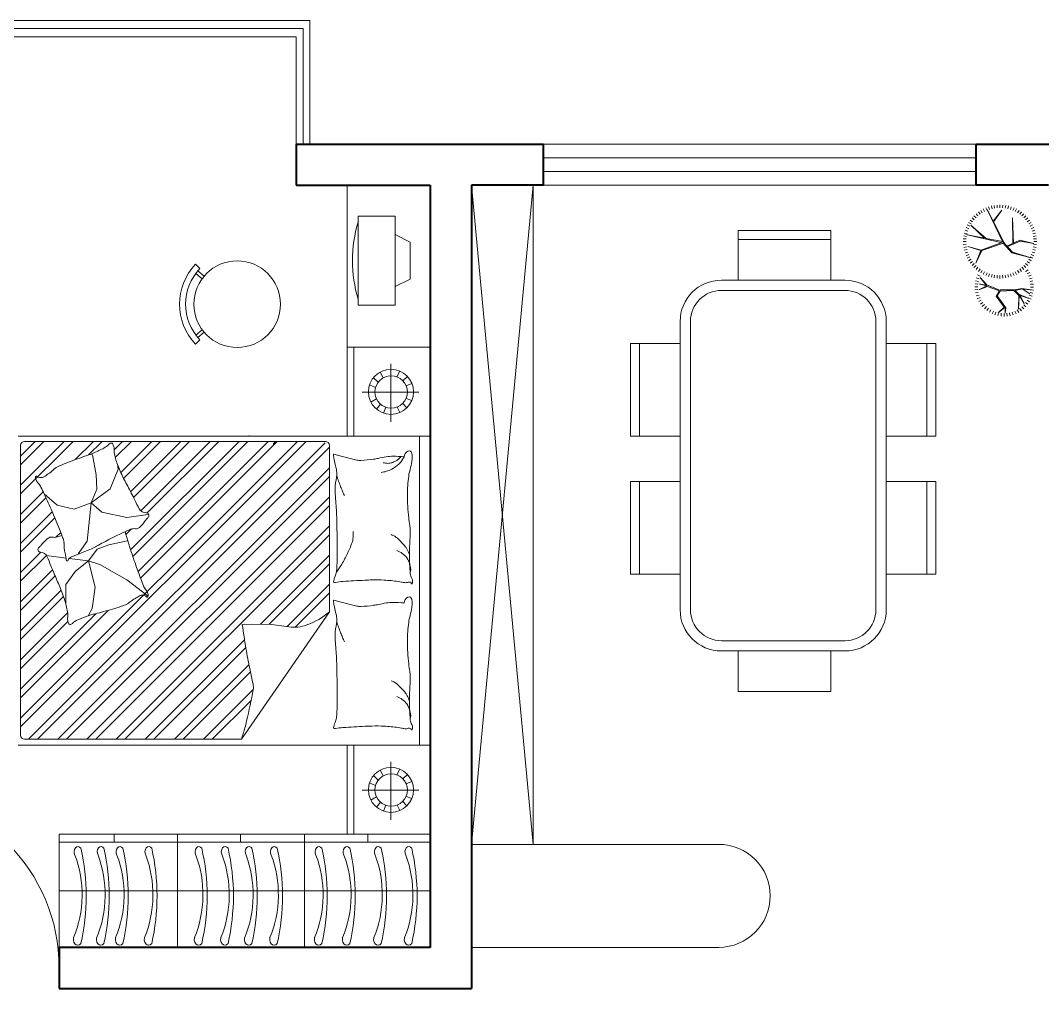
# Model space of a CAD drawing. Header units: millimetres. Extents: x 2835.4 to 2865.6, y 2144.9 to 2157.4.
# Drawn here: x 2840.647 to 2845.607, y 2152.702 to 2157.402 of the extents above; entities that cross this region are included whole.
import ezdxf

# ---------------------------------------------------------------- set-up
doc = ezdxf.new("R2010")
doc.units = ezdxf.units.MM
for name, color, linetype, lineweight in [('FURNITURE', 220, 'Continuous', 5), ('Muro1', 162, 'Continuous', 40), ('Puertas', 52, 'Continuous', 5)]:
    doc.layers.add(name, color=color, linetype=linetype, lineweight=lineweight)
doc.styles.add('ATT', font='txt')
doc.styles.get("Standard").update_dxf_attribs({"font": 'arial.ttf'})

# ---------------------------------------------------------------- blocks, each defined once
blk = doc.blocks.new('_C103PAV')
at = {"color": 0, "linetype": 'ByBlock'}
for p, q in [((5.8, 12.5), (-4.2, 12.5)), ((-4.2, 12.5), (-4.2, -11.5)), ((5.8, -11.5), (5.8, 12.5)), ((-8.2, 5.5), (-4.2, 7.5)), ((-8.2, 0.5), (-8.2, 5.5)), ((-8.2, 0.5), (-8.2, -4.5)), ((-8.2, -4.5), (-4.2, -6.5)), ((5.8, -11.5), (-4.2, -11.5))]:
    blk.add_line(p, q, dxfattribs=at)
blk.add_arc((-29.7, 0.5), 37, 343.6295, 16.3705, dxfattribs=at)
at = {"color": 0, "linetype": 'ByBlock', "style": 'ATT', "flags": 1}
for tag in ['YSIZE', 'XSIZE']:
    blk.add_attdef(tag, (0, 0), '', height=0.5, dxfattribs=at)
blk = doc.blocks.new('apto.')
at = {"layer": 'FURNITURE', "linetype": 'ByBlock'}
for p, q in [((2842.0519, 2157.4022), (2840.4186, 2157.4022)), ((2842.0186, 2157.3622), (2840.4519, 2157.3622)), ((2842.0186, 2156.8022), (2842.0186, 2157.3622)), ((2842.0519, 2156.8022), (2842.0519, 2157.4022)), ((2841.9853, 2157.3222), (2840.4853, 2157.3222)), ((2841.9853, 2156.8022), (2841.9853, 2157.3222)), ((2841.9853, 2156.8022), (2841.9853, 2157.0982)), ((2845.2853, 2156.8022), (2843.1853, 2156.8022)), ((2843.1853, 2156.7355), (2845.2853, 2156.7355)), ((2843.1853, 2156.6688), (2845.2853, 2156.6688)), ((2842.2321, 2155.8162), (2842.2321, 2156.6022)), ((2843.1353, 2153.4022), (2842.8353, 2156.6022)), ((2842.8353, 2153.4022), (2843.1353, 2156.6022)), ((2843.1353, 2156.6022), (2843.1353, 2153.4022)), ((2845.2853, 2156.6022), (2843.1853, 2156.6022)), ((2845.3035, 2156.4609), (2845.2951, 2156.4724)), ((2845.3142, 2156.468), (2845.3068, 2156.4802)), ((2845.3254, 2156.4743), (2845.319, 2156.487)), ((2845.3371, 2156.4797), (2845.3317, 2156.4929)), ((2845.4122, 2156.329), (2845.3384, 2156.4847)), ((2845.3384, 2156.4847), (2845.3677, 2156.427)), ((2845.3492, 2156.4842), (2845.3448, 2156.4977)), ((2845.3616, 2156.4877), (2845.3583, 2156.5015)), ((2845.3677, 2156.427), (2845.4086, 2156.4813)), ((2845.4086, 2156.4813), (2845.3693, 2156.4239)), ((2845.3742, 2156.4902), (2845.372, 2156.5043)), ((2845.387, 2156.4917), (2845.3859, 2156.5059)), ((2845.3999, 2156.4922), (2845.3999, 2156.5064)), ((2845.4127, 2156.4917), (2845.4138, 2156.5059)), ((2845.4255, 2156.4902), (2845.4277, 2156.5043)), ((2845.4381, 2156.4877), (2845.4415, 2156.5015)), ((2845.4505, 2156.4842), (2845.4549, 2156.4977)), ((2845.4626, 2156.4797), (2845.4681, 2156.4929)), ((2845.4743, 2156.4743), (2845.4808, 2156.487)), ((2845.4855, 2156.468), (2845.493, 2156.4802)), ((2845.4962, 2156.4609), (2845.5046, 2156.4724)), ((2845.2601, 2156.4139), (2845.2479, 2156.4213)), ((2845.2672, 2156.4246), (2845.2557, 2156.433)), ((2845.2752, 2156.4347), (2845.2644, 2156.444)), ((2845.2839, 2156.4442), (2845.2739, 2156.4542)), ((2845.2934, 2156.4529), (2845.2841, 2156.4637)), ((2845.3693, 2156.4239), (2845.4192, 2156.3257)), ((2845.4623, 2156.3209), (2845.4604, 2156.4443)), ((2845.4604, 2156.4443), (2845.4654, 2156.3188)), ((2845.5063, 2156.4529), (2845.5156, 2156.4638)), ((2845.5158, 2156.4442), (2845.5259, 2156.4543)), ((2845.5245, 2156.4347), (2845.5354, 2156.444)), ((2845.5325, 2156.4246), (2845.544, 2156.433)), ((2845.5397, 2156.4139), (2845.5518, 2156.4214)), ((2844.5791, 2156.3821), (2844.1291, 2156.3821)), ((2844.1291, 2156.3821), (2844.1291, 2156.1411)), ((2844.5791, 2156.1411), (2844.5791, 2156.3821)), ((2845.2405, 2156.3665), (2845.2266, 2156.3698)), ((2845.244, 2156.3789), (2845.2304, 2156.3833)), ((2845.2484, 2156.391), (2845.2352, 2156.3964)), ((2845.2538, 2156.4027), (2845.2411, 2156.4091)), ((2845.3256, 2156.3452), (2845.2582, 2156.4083)), ((2845.2582, 2156.4083), (2845.3327, 2156.3438)), ((2845.5459, 2156.4027), (2845.5586, 2156.4092)), ((2845.5513, 2156.391), (2845.5645, 2156.3965)), ((2845.5558, 2156.3789), (2845.5694, 2156.3833)), ((2845.5593, 2156.3665), (2845.5732, 2156.3699)), ((2844.5791, 2156.3381), (2844.1291, 2156.3381)), ((2844.1291, 2156.3381), (2844.1291, 2156.1411)), ((2844.5791, 2156.1411), (2844.5791, 2156.3381)), ((2845.2359, 2156.3282), (2845.2217, 2156.3282)), ((2845.2364, 2156.3411), (2845.2222, 2156.3422)), ((2845.238, 2156.3539), (2845.2239, 2156.3561)), ((2845.2347, 2156.3627), (2845.4174, 2156.3208)), ((2845.3256, 2156.3452), (2845.2347, 2156.3627)), ((2845.4093, 2156.3248), (2845.3082, 2156.2876)), ((2845.3113, 2156.2854), (2845.4174, 2156.3208)), ((2845.4133, 2156.3283), (2845.3327, 2156.3438)), ((2845.4603, 2156.2775), (2845.414, 2156.3293)), ((2845.4327, 2156.3026), (2845.4981, 2156.3304)), ((2845.4963, 2156.3346), (2845.4338, 2156.3065)), ((2845.5643, 2156.3189), (2845.4963, 2156.3346)), ((2845.4981, 2156.3304), (2845.5643, 2156.3189)), ((2845.5618, 2156.3539), (2845.5759, 2156.3561)), ((2845.5633, 2156.3411), (2845.5775, 2156.3422)), ((2845.5638, 2156.3283), (2845.5781, 2156.3283)), ((2845.2364, 2156.3154), (2845.2222, 2156.3143)), ((2845.238, 2156.3026), (2845.2239, 2156.3004)), ((2845.2405, 2156.29), (2845.2266, 2156.2866)), ((2845.244, 2156.2776), (2845.2304, 2156.2732)), ((2845.3082, 2156.2876), (2845.2438, 2156.3039)), ((2845.2438, 2156.3039), (2845.3078, 2156.2848)), ((2845.2833, 2156.2243), (2845.3113, 2156.2854)), ((2845.3078, 2156.2848), (2845.2833, 2156.2243)), ((2845.4167, 2156.3198), (2845.4581, 2156.2744)), ((2845.4581, 2156.2744), (2845.5507, 2156.2495)), ((2845.5507, 2156.2495), (2845.4603, 2156.2775)), ((2845.5558, 2156.2776), (2845.5694, 2156.2732)), ((2845.5593, 2156.29), (2845.5732, 2156.2867)), ((2845.5618, 2156.3026), (2845.5759, 2156.3004)), ((2845.5633, 2156.3154), (2845.5775, 2156.3143)), ((2845.2484, 2156.2655), (2845.2352, 2156.26)), ((2845.2538, 2156.2538), (2845.2411, 2156.2473)), ((2845.2601, 2156.2426), (2845.2479, 2156.2351)), ((2845.2673, 2156.2319), (2845.2557, 2156.2235)), ((2845.2752, 2156.2218), (2845.2644, 2156.2125)), ((2845.5246, 2156.2218), (2845.5354, 2156.2125)), ((2845.5325, 2156.2319), (2845.5441, 2156.2235)), ((2845.5397, 2156.2426), (2845.5518, 2156.2352)), ((2845.546, 2156.2538), (2845.5587, 2156.2474)), ((2845.5513, 2156.2655), (2845.5645, 2156.2601)), ((2841.5182, 2156.1976), (2841.4966, 2156.2184)), ((2841.5291, 2156.1484), (2841.4985, 2156.1743)), ((2841.5384, 2156.1602), (2841.5078, 2156.1861)), ((2845.284, 2156.2123), (2845.2739, 2156.2022)), ((2845.2934, 2156.2036), (2845.2842, 2156.1927)), ((2845.3035, 2156.1956), (2845.2951, 2156.1841)), ((2845.3142, 2156.1885), (2845.3068, 2156.1763)), ((2845.3255, 2156.1822), (2845.319, 2156.1695)), ((2845.3372, 2156.1768), (2845.3317, 2156.1636)), ((2845.3492, 2156.1723), (2845.3448, 2156.1588)), ((2845.4506, 2156.1723), (2845.455, 2156.1588)), ((2845.4626, 2156.1768), (2845.4681, 2156.1636)), ((2845.4743, 2156.1822), (2845.4808, 2156.1695)), ((2845.4855, 2156.1885), (2845.493, 2156.1763)), ((2845.4963, 2156.1956), (2845.5046, 2156.1841)), ((2845.5064, 2156.2036), (2845.5156, 2156.1928)), ((2845.5158, 2156.2123), (2845.5259, 2156.2023)), ((2845.5247, 2156.1831), (2845.5363, 2156.1915)), ((2845.532, 2156.1718), (2845.5444, 2156.1789)), ((2844.0481, 2156.1411), (2844.6481, 2156.1411)), ((2845.2931, 2156.1222), (2845.2789, 2156.1238)), ((2845.2952, 2156.1355), (2845.2813, 2156.1385)), ((2845.2988, 2156.1484), (2845.2852, 2156.1529)), ((2845.3036, 2156.1609), (2845.2906, 2156.1668)), ((2845.3328, 2156.1163), (2845.2975, 2156.1234)), ((2845.2975, 2156.1234), (2845.3359, 2156.1141)), ((2845.337, 2156.118), (2845.3036, 2156.1548)), ((2845.3036, 2156.1548), (2845.3328, 2156.1163)), ((2845.3616, 2156.1688), (2845.3583, 2156.155)), ((2845.3742, 2156.1663), (2845.372, 2156.1522)), ((2845.387, 2156.1648), (2845.3859, 2156.1506)), ((2845.3999, 2156.1643), (2845.3999, 2156.15)), ((2845.4128, 2156.1648), (2845.4139, 2156.1506)), ((2845.4255, 2156.1663), (2845.4278, 2156.1522)), ((2845.4382, 2156.1688), (2845.4415, 2156.155)), ((2845.5381, 2156.1599), (2845.5511, 2156.1656)), ((2845.5428, 2156.1473), (2845.5564, 2156.1516)), ((2845.5462, 2156.1343), (2845.5602, 2156.1372)), ((2845.5483, 2156.121), (2845.5624, 2156.1225)), ((2844.0481, 2156.0911), (2844.6481, 2156.0911)), ((2845.2923, 2156.1088), (2845.278, 2156.1089)), ((2845.2929, 2156.0954), (2845.2788, 2156.094)), ((2845.295, 2156.0821), (2845.281, 2156.0792)), ((2845.3359, 2156.1141), (2845.2975, 2156.0941)), ((2845.2975, 2156.0941), (2845.3401, 2156.1112)), ((2845.3953, 2156.095), (2845.337, 2156.118)), ((2845.3401, 2156.1112), (2845.3963, 2156.0897)), ((2845.3963, 2156.0897), (2845.3819, 2156.0641)), ((2845.4034, 2156.091), (2845.3872, 2156.0651)), ((2845.3995, 2156.0875), (2845.4666, 2156.0909)), ((2845.4704, 2156.0943), (2845.4, 2156.0943)), ((2845.4666, 2156.0909), (2845.4914, 2156.0662)), ((2845.5054, 2156.1014), (2845.4704, 2156.0943)), ((2845.4739, 2156.0906), (2845.5073, 2156.0985)), ((2845.4976, 2156.067), (2845.4739, 2156.0906)), ((2845.5529, 2156.0937), (2845.5054, 2156.1014)), ((2845.5073, 2156.0985), (2845.5455, 2156.0754)), ((2845.5455, 2156.0754), (2845.5103, 2156.098)), ((2845.5103, 2156.098), (2845.5529, 2156.0937)), ((2845.546, 2156.081), (2845.5599, 2156.0779)), ((2845.5481, 2156.0942), (2845.5623, 2156.0927)), ((2845.5489, 2156.1076), (2845.5632, 2156.1076)), ((2845.2984, 2156.0691), (2845.2848, 2156.0648)), ((2845.3032, 2156.0566), (2845.2901, 2156.0508)), ((2845.3092, 2156.0446), (2845.2968, 2156.0375)), ((2845.3165, 2156.0333), (2845.3049, 2156.0249)), ((2845.3249, 2156.0228), (2845.3142, 2156.0133)), ((2845.3819, 2156.0641), (2845.4203, 2156.0099)), ((2845.3872, 2156.0651), (2845.4277, 2156.0067)), ((2845.4898, 2156.0009), (2845.4928, 2156.0683)), ((2845.4914, 2156.0662), (2845.4898, 2156.0009)), ((2845.4928, 2156.0683), (2845.5177, 2156.0281)), ((2845.495, 2156.0715), (2845.5368, 2156.0537)), ((2845.5177, 2156.0281), (2845.4973, 2156.0671)), ((2845.5368, 2156.0537), (2845.4973, 2156.0671)), ((2845.5241, 2156.0323), (2845.5356, 2156.0239)), ((2845.5314, 2156.0435), (2845.5437, 2156.0364)), ((2845.5376, 2156.0555), (2845.5506, 2156.0496)), ((2845.5424, 2156.068), (2845.556, 2156.0635)), ((2845.3343, 2156.0132), (2845.3247, 2156.0027)), ((2845.3447, 2156.0048), (2845.3363, 2155.9933)), ((2845.3559, 2155.9974), (2845.3488, 2155.9851)), ((2845.3679, 2155.9912), (2845.362, 2155.9782)), ((2845.3804, 2155.9864), (2845.3759, 2155.9728)), ((2845.3934, 2155.9828), (2845.3903, 2155.9689)), ((2845.4203, 2156.0099), (2845.3907, 2155.9824)), ((2845.3907, 2155.9824), (2845.4249, 2156.0099)), ((2845.4066, 2155.9807), (2845.4051, 2155.9665)), ((2845.42, 2155.9799), (2845.42, 2155.9656)), ((2845.4249, 2156.0099), (2845.4256, 2155.9816)), ((2845.4256, 2155.9816), (2845.4277, 2156.0067)), ((2845.4334, 2155.9805), (2845.4349, 2155.9664)), ((2845.4467, 2155.9826), (2845.4496, 2155.9686)), ((2845.4597, 2155.986), (2845.464, 2155.9724)), ((2845.4723, 2155.9908), (2845.478, 2155.9777)), ((2845.4842, 2155.9968), (2845.4913, 2155.9844)), ((2845.4955, 2156.0041), (2845.5039, 2155.9925)), ((2845.506, 2156.0125), (2845.5155, 2156.0018)), ((2845.5156, 2156.0219), (2845.5261, 2156.0123)), ((2843.8481, 2154.5411), (2843.8481, 2155.9411)), ((2843.8981, 2154.5411), (2843.8981, 2155.9411)), ((2844.7981, 2155.9411), (2844.7981, 2154.5411)), ((2844.8481, 2155.9411), (2844.8481, 2154.5411)), ((2841.5291, 2155.9009), (2841.4985, 2155.875)), ((2841.5384, 2155.8891), (2841.5078, 2155.8632)), ((2841.5182, 2155.8517), (2841.4966, 2155.8309)), ((2843.6071, 2155.3841), (2843.6071, 2155.8341)), ((2843.6071, 2155.8341), (2843.8481, 2155.8341)), ((2843.6511, 2155.3841), (2843.6511, 2155.8341)), ((2843.6511, 2155.8341), (2843.8481, 2155.8341)), ((2845.0451, 2155.8341), (2844.8481, 2155.8341)), ((2845.0891, 2155.8341), (2844.8481, 2155.8341)), ((2845.0451, 2155.3841), (2845.0451, 2155.8341)), ((2845.0891, 2155.3841), (2845.0891, 2155.8341)), ((2842.2321, 2155.8162), (2842.6353, 2155.8162)), ((2842.2321, 2155.3842), (2842.2321, 2155.8162)), ((2842.2643, 2155.3842), (2842.2643, 2155.8162)), ((2842.6353, 2155.8162), (2842.6353, 2155.3842)), ((2842.444, 2155.7356), (2842.444, 2155.4538)), ((2842.4076, 2155.6672), (2842.3922, 2155.6947)), ((2842.444, 2155.7083), (2842.4441, 2155.6771)), ((2842.4732, 2155.6722), (2842.4877, 2155.6997)), ((2842.3701, 2155.6199), (2842.3409, 2155.6323)), ((2842.3832, 2155.646), (2842.36, 2155.6678)), ((2842.5027, 2155.6529), (2842.5249, 2155.6737)), ((2842.5189, 2155.6278), (2842.5463, 2155.6402)), ((2842.58, 2155.5973), (2842.3048, 2155.5973)), ((2842.5246, 2155.5973), (2842.5544, 2155.5973)), ((2842.3744, 2155.5652), (2842.3478, 2155.5489)), ((2842.3944, 2155.5388), (2842.3747, 2155.5152)), ((2842.502, 2155.5431), (2842.5218, 2155.521)), ((2842.5182, 2155.5671), (2842.5458, 2155.5564)), ((2842.4195, 2155.5241), (2842.4086, 2155.4959)), ((2842.4751, 2155.5252), (2842.4887, 2155.4987)), ((2840.6353, 2155.3842), (2842.6353, 2155.3842)), ((2841.7566, 2155.3842), (2841.7566, 2155.3872)), ((2842.6353, 2155.3842), (2842.2321, 2155.3842)), ((2842.5829, 2155.3842), (2842.5829, 2153.8842)), ((2842.6353, 2155.3842), (2842.6353, 2153.8842)), ((2843.8481, 2155.3841), (2843.6071, 2155.3841)), ((2843.8481, 2155.3841), (2843.6511, 2155.3841)), ((2844.8481, 2155.3841), (2845.0451, 2155.3841)), ((2844.8481, 2155.3841), (2845.0891, 2155.3841)), ((2840.6475, 2154.0145), (2841.9913, 2155.3583)), ((2840.6475, 2153.972), (2842.0338, 2155.3583)), ((2840.6475, 2155.1458), (2840.86, 2155.3583)), ((2840.6475, 2155.1034), (2840.9024, 2155.3583)), ((2840.6475, 2155.2448), (2840.761, 2155.3583)), ((2840.6475, 2155.2873), (2840.7185, 2155.3583)), ((2840.6475, 2155.3383), (2840.6475, 2153.9326)), ((2842.1268, 2155.3583), (2840.6675, 2155.3583)), ((2840.687, 2153.9126), (2842.1256, 2155.3511)), ((2840.7294, 2153.9126), (2842.1468, 2155.3299)), ((2840.9129, 2155.2699), (2841.0014, 2155.3583)), ((2840.978, 2155.2925), (2841.0438, 2155.3583)), ((2841.1017, 2155.3173), (2841.1428, 2155.3583)), ((2841.1074, 2155.2805), (2841.1852, 2155.3583)), ((2841.1336, 2155.2077), (2841.2842, 2155.3583)), ((2841.1473, 2155.179), (2841.3267, 2155.3583)), ((2841.1813, 2155.114), (2841.4257, 2155.3583)), ((2841.1817, 2154.8316), (2841.7085, 2155.3583)), ((2841.1923, 2154.7997), (2841.7509, 2155.3583)), ((2841.1957, 2155.086), (2841.4681, 2155.3583)), ((2841.218, 2154.7264), (2841.8499, 2155.3583)), ((2841.2292, 2154.6952), (2841.8923, 2155.3583)), ((2841.2305, 2155.0218), (2841.5671, 2155.3583)), ((2841.2624, 2155.0112), (2841.6095, 2155.3583)), ((2842.1468, 2154.5307), (2842.1468, 2155.3383)), ((2840.9972, 2155.2938), (2840.9907, 2155.2971)), ((2841.0144, 2155.1958), (2840.9972, 2155.2938)), ((2842.167, 2155.2963), (2842.197, 2155.2888)), ((2842.197, 2155.2888), (2842.2796, 2155.2681)), ((2840.8284, 2153.9126), (2842.1468, 2155.2309)), ((2841.1209, 2155.2233), (2841.1175, 2155.2474)), ((2840.8709, 2153.9126), (2842.1468, 2155.1885)), ((2841.0178, 2155.127), (2841.0144, 2155.1958)), ((2841.0831, 2155.1287), (2841.1209, 2155.2233)), ((2843.6071, 2154.7141), (2843.6071, 2155.1641)), ((2843.6071, 2155.1641), (2843.8481, 2155.1641)), ((2843.6511, 2154.7141), (2843.6511, 2155.1641)), ((2843.6511, 2155.1641), (2843.8481, 2155.1641)), ((2845.0891, 2155.1641), (2844.8481, 2155.1641)), ((2845.0451, 2155.1641), (2844.8481, 2155.1641)), ((2845.0451, 2154.7141), (2845.0451, 2155.1641)), ((2845.0891, 2154.7141), (2845.0891, 2155.1641)), ((2840.6475, 2155.0044), (2840.7575, 2155.1144)), ((2840.6475, 2154.962), (2840.7708, 2155.0853)), ((2840.8253, 2155.0496), (2840.7627, 2155.1032)), ((2840.9698, 2153.9126), (2842.1468, 2155.0895)), ((2840.9903, 2155.0599), (2841.0831, 2155.1287)), ((2840.9903, 2155.0599), (2841.0178, 2155.127)), ((2840.9078, 2155.0289), (2840.8253, 2155.0496)), ((2840.9903, 2155.0599), (2840.9078, 2155.0289)), ((2840.9903, 2155.0599), (2840.9714, 2154.8741)), ((2841.0419, 2155.0152), (2840.9903, 2155.0599)), ((2841.0123, 2153.9126), (2842.1468, 2155.0471)), ((2840.6475, 2154.863), (2840.8012, 2155.0167)), ((2840.6475, 2154.8206), (2840.8139, 2154.987)), ((2841.1639, 2154.9894), (2841.0419, 2155.0152)), ((2841.267, 2155.0031), (2841.1639, 2154.9894)), ((2841.1113, 2153.9126), (2842.1468, 2154.9481)), ((2841.1582, 2154.907), (2841.1836, 2154.9324)), ((2840.8191, 2154.8932), (2840.8425, 2154.9166)), ((2841.1537, 2153.9126), (2842.1468, 2154.9057)), ((2840.9911, 2154.8369), (2840.9348, 2154.8139)), ((2840.9714, 2154.8741), (2840.9353, 2154.8242)), ((2840.9773, 2154.7787), (2841.0187, 2154.836)), ((2841.0187, 2154.836), (2841.076, 2154.8558)), ((2841.076, 2154.8558), (2841.1649, 2154.8755)), ((2840.6475, 2154.7216), (2840.7463, 2154.8204)), ((2840.6475, 2154.6792), (2840.7733, 2154.805)), ((2840.8684, 2154.7923), (2840.7738, 2154.8041)), ((2840.9773, 2154.7787), (2840.8832, 2154.7904)), ((2840.9348, 2154.8139), (2840.8913, 2154.7961)), ((2840.9353, 2154.8242), (2840.9267, 2154.8122)), ((2841.8113, 2154.4712), (2842.1468, 2154.8067)), ((2840.6475, 2154.5802), (2840.8028, 2154.7355)), ((2840.9773, 2154.7787), (2840.9141, 2154.7293)), ((2841.0326, 2154.7609), (2840.9773, 2154.7787)), ((2840.9773, 2154.7787), (2841.0089, 2154.6502)), ((2841.1629, 2154.6858), (2841.0326, 2154.7609)), ((2841.8542, 2154.4717), (2842.1468, 2154.7642)), ((2840.6475, 2154.5377), (2840.8154, 2154.7057)), ((2840.9141, 2154.7293), (2840.8666, 2154.664)), ((2841.2669, 2154.6066), (2841.1629, 2154.6858)), ((2843.8481, 2154.7141), (2843.6071, 2154.7141)), ((2843.8481, 2154.7141), (2843.6511, 2154.7141)), ((2844.8481, 2154.7141), (2845.0891, 2154.7141)), ((2844.8481, 2154.7141), (2845.0451, 2154.7141)), ((2840.6475, 2154.4387), (2840.845, 2154.6363)), ((2840.8666, 2154.664), (2840.8666, 2154.5711)), ((2841.0089, 2154.6502), (2840.995, 2154.5474)), ((2841.9409, 2154.4593), (2842.1468, 2154.6652)), ((2840.6475, 2154.3963), (2840.8563, 2154.6052)), ((2841.9804, 2154.4564), (2842.1468, 2154.6228)), ((2842.167, 2154.5871), (2842.197, 2154.5796)), ((2840.6475, 2154.1135), (2841.0723, 2154.5383)), ((2840.995, 2154.5474), (2840.975, 2154.5114)), ((2842.197, 2154.5796), (2842.2796, 2154.5589)), ((2840.6475, 2154.2973), (2840.8759, 2154.5257)), ((2840.6475, 2154.1559), (2841.0144, 2154.5228)), ((2842.1468, 2154.5307), (2841.7194, 2153.9126)), ((2840.6475, 2154.2549), (2840.8772, 2154.4847)), ((2841.8537, 2154.4718), (2841.7236, 2154.47)), ((2841.9491, 2154.4581), (2841.8537, 2154.4718)), ((2841.2527, 2153.9126), (2841.7346, 2154.3945)), ((2844.6481, 2154.3911), (2844.0481, 2154.3911)), ((2841.2951, 2153.9126), (2841.7405, 2154.3579)), ((2844.6481, 2154.3411), (2844.0481, 2154.3411)), ((2844.1291, 2154.1441), (2844.1291, 2154.3411)), ((2844.5791, 2154.3411), (2844.5791, 2154.1441)), ((2841.3941, 2153.9126), (2841.7557, 2154.2742)), ((2841.4365, 2153.9126), (2841.763, 2154.239)), ((2841.5355, 2153.9126), (2841.7766, 2154.1537)), ((2844.5791, 2154.1441), (2844.1291, 2154.1441)), ((2841.578, 2153.9126), (2841.7662, 2154.1009)), ((2840.6675, 2153.9126), (2841.7194, 2153.9126)), ((2842.6353, 2153.8842), (2840.6353, 2153.8842)), ((2842.2321, 2153.8842), (2842.6353, 2153.8842)), ((2842.2321, 2153.4522), (2842.2321, 2153.8842)), ((2842.2643, 2153.4522), (2842.2643, 2153.8842)), ((2842.6353, 2153.8842), (2842.6353, 2153.4522)), ((2842.444, 2153.8036), (2842.444, 2153.5218)), ((2842.4076, 2153.7352), (2842.3922, 2153.7627)), ((2842.444, 2153.7763), (2842.4441, 2153.7451)), ((2842.4732, 2153.7402), (2842.4877, 2153.7677)), ((2842.5027, 2153.7209), (2842.5249, 2153.7417)), ((2842.3701, 2153.6879), (2842.3409, 2153.7003)), ((2842.3832, 2153.714), (2842.36, 2153.7358)), ((2842.5189, 2153.6958), (2842.5463, 2153.7082)), ((2842.58, 2153.6653), (2842.3048, 2153.6653)), ((2842.5246, 2153.6653), (2842.5544, 2153.6653)), ((2842.3744, 2153.6332), (2842.3478, 2153.6169)), ((2842.3944, 2153.6068), (2842.3747, 2153.5832)), ((2842.4751, 2153.5932), (2842.4887, 2153.5667)), ((2842.502, 2153.6111), (2842.5218, 2153.589)), ((2842.5182, 2153.6351), (2842.5458, 2153.6244)), ((2842.4195, 2153.5921), (2842.4086, 2153.5639)), ((2840.8352, 2153.4522), (2842.6353, 2153.4522)), ((2840.8352, 2153.4522), (2840.8352, 2152.9022)), ((2840.8352, 2153.4522), (2841.1022, 2153.4522)), ((2841.1022, 2153.4522), (2841.4097, 2153.4522)), ((2841.1022, 2153.4522), (2841.1022, 2153.4122)), ((2841.4097, 2153.4522), (2841.7172, 2153.4522)), ((2841.4097, 2153.4522), (2841.4097, 2153.4122)), ((2841.715, 2153.4522), (2841.715, 2153.4122)), ((2841.7172, 2153.4522), (2842.0247, 2153.4522)), ((2842.0247, 2153.4522), (2842.0247, 2152.9022)), ((2842.0247, 2153.4522), (2842.3322, 2153.4522)), ((2842.6353, 2153.4522), (2842.2321, 2153.4522)), ((2842.3322, 2153.4522), (2842.3322, 2153.4122)), ((2842.6353, 2152.9022), (2842.6353, 2153.4522)), ((2840.8352, 2153.4122), (2842.6353, 2153.4122)), ((2841.4097, 2153.4122), (2841.4097, 2152.9022)), ((2842.8353, 2153.4022), (2844.0353, 2153.4022)), ((2842.6353, 2153.3022), (2842.6353, 2152.9022)), ((2842.6353, 2153.1772), (2840.8352, 2153.1772)), ((2842.6353, 2152.9022), (2840.8352, 2152.9022)), ((2842.8353, 2152.9022), (2844.0353, 2152.9022))]:
    blk.add_line(p, q, dxfattribs=at)
for centre, radius in [((2841.6987, 2156.0246), 0.21), ((2842.445, 2155.599), 0.1094), ((2842.4459, 2155.5984), 0.0787), ((2842.445, 2153.667), 0.1094), ((2842.4459, 2153.6664), 0.0787)]:
    blk.add_circle(centre, radius, dxfattribs=at)
for centre, radius, start, end in [((2841.6987, 2156.0246), 0.28, 136.2207, 223.7793), ((2841.6987, 2156.0246), 0.25, 136.2207, 223.7793), ((2844.0481, 2155.9411), 0.2, 90, 180), ((2844.6481, 2155.9411), 0.2, 360, 90), ((2844.0481, 2155.9411), 0.15, 90, 180), ((2844.6481, 2155.9411), 0.15, 360, 90), ((2840.6675, 2155.3383), 0.02, 90, 180), ((2841.0187, 2155.3937), 0.0755, 296.3332, 319.4914), ((2841.0888, 2155.3338), 0.0168, 89.0386, 139.4914), ((2841.089, 2155.3447), 0.0058, 31.6917, 89.0386), ((2841.0506, 2155.321), 0.0509, 13.0402, 31.6917), ((2841.0419, 2155.319), 0.0599, 356.6119, 13.0402), ((2841.8942, 2155.3383), 0.02, 90, 180), ((2842.1268, 2155.3383), 0.02, 0, 90), ((2841.4843, 2153.724), 1.6481, 108.2369, 109.6584), ((2840.7979, 2155.8073), 0.5454, 288.2369, 290.7081), ((2840.9272, 2155.4653), 0.1798, 290.7081, 295.1732), ((2839.8714, 2157.7117), 2.6619, 295.1732, 296.3332), ((2841.1645, 2155.3117), 0.063, 176.6119, 192.6252), ((2841.5226, 2155.3919), 0.43, 192.6252, 200.7486), ((2842.1668, 2155.2954), 0.000917, 75.9551, 184.0829), ((2842.4359, 2155.3146), 0.2708, 184.0829, 189.4841), ((2842.5695, 2154.4139), 0.882, 99.6844, 102.1984), ((2842.4554, 2155.0822), 0.204, 90, 99.6844), ((2842.4554, 2154.7944), 0.4918, 83.7676, 90), ((2842.42, 2155.338), 0.0899, 311.4429, 323.7359), ((2842.3841, 2155.3473), 0.1399, 315.0976, 332.7964), ((2842.5426, 2155.2805), 0.0342, 116.5805, 175.5998), ((2842.5332, 2155.2994), 0.0131, 11.2724, 116.5805), ((2842.4574, 2155.2843), 0.0904, 0, 11.2724), ((2842.3867, 2155.2843), 0.1611, 351.5628, 360), ((2840.8615, 2155.1615), 0.081, 120.4694, 134.0964), ((2840.9201, 2155.0619), 0.1965, 112.2355, 120.4694), ((2841.6037, 2153.3897), 2.003, 109.6584, 112.2355), ((2841.7037, 2155.4606), 0.6236, 200.7486, 207.4921), ((2842.3954, 2155.3079), 0.2297, 189.4841, 197.3864), ((2842.0619, 2155.2035), 0.1197, 6.4341, 17.3864), ((2842.296, 2155.3338), 0.0677, 255.9548, 272.6649), ((2842.2685, 2155.9243), 0.6588, 272.6649, 278.0051), ((2842.3161, 2155.5859), 0.3171, 278.0051, 282.1984), ((2842.4304, 2155.3435), 0.0915, 255.3149, 270), ((2842.4304, 2155.3082), 0.0562, 270, 288.7799), ((2842.3823, 2155.4496), 0.2056, 288.7799, 291.8149), ((2842.3841, 2155.3473), 0.1399, 297.3988, 315.0976), ((2842.4025, 2155.3991), 0.1511, 291.8149, 295.3551), ((2842.4447, 2155.3101), 0.0526, 295.3551, 311.4429), ((2842.2446, 2155.3054), 0.3048, 344.256, 351.5628), ((2840.7243, 2155.1853), 0.00443, 107.6767, 180.4475), ((2840.7551, 2155.1856), 0.0352, 180.4475, 204.7411), ((2840.7249, 2155.1836), 0.0063, 40.9751, 107.6767), ((2840.7403, 2155.197), 0.0142, 220.9751, 263.9885), ((2840.7469, 2155.2596), 0.0771, 263.9885, 271.6673), ((2840.7487, 2155.1978), 0.0153, 271.6673, 288.9668), ((2840.7409, 2155.2205), 0.0393, 288.9668, 301.2138), ((2840.5789, 2155.4879), 0.352, 301.2138, 305.3015), ((2840.6702, 2155.3589), 0.194, 305.3015, 314.0964), ((2842.0359, 2155.2005), 0.1459, 348.4414, 6.4341), ((2842.8873, 2155.4112), 0.7387, 197.1982, 199.428), ((2842.3841, 2155.3473), 0.1399, 275.6311, 286.515), ((2842.3841, 2155.3473), 0.1399, 286.515, 297.3988), ((2843.2077, 2155.0991), 0.6827, 172.4531, 180), ((2842.7711, 2155.1569), 0.2422, 164.256, 172.4531), ((2840.7777, 2155.196), 0.0601, 204.7411, 222.9813), ((2840.6758, 2155.101), 0.0792, 27.1028, 42.9813), ((2840.0011, 2154.7557), 0.8371, 24.5246, 27.1028), ((2846.3296, 2157.8678), 5.8383, 207.49208, 207.84822), ((2835.7722, 2152.2902), 6.1019, 27.49986, 27.84822), ((2842.4043, 2155.1252), 0.2301, 168.4414, 182.7491), ((2842.8873, 2155.4112), 0.7387, 199.428, 201.6577), ((2842.8873, 2155.4112), 0.7387, 201.6577, 203.4844), ((2836.128, 2152.9886), 5.0942, 23.4795, 24.5246), ((2839.3962, 2154.1767), 2.0162, 26.4147, 27.4999), ((2843.5776, 2155.1815), 1.4048, 182.7491, 184.6176), ((2842.8873, 2155.4112), 0.7387, 203.4844, 205.3111), ((2843.574, 2155.0991), 1.049, 180, 186.0867), ((2843.9758, 2156.4515), 3.0972, 206.4147, 207.2902), ((2841.2552, 2155.0479), 0.0359, 207.2902, 273.2455), ((2840.9649, 2154.9705), 1.2165, 2.6096, 4.6176), ((2837.9159, 2153.7653), 3.145, 21.0043, 23.4795), ((2841.5635, 2154.7496), 0.3825, 142.4713, 143.7837), ((2841.2579, 2154.9993), 0.0127, 321.1864, 93.2455), ((2841.296, 2154.9551), 0.0452, 135.8726, 142.4713), ((2841.2135, 2155.035), 0.0697, 315.8726, 321.1864), ((2838.8214, 2154.8728), 3.3622, 0.9704, 2.6096), ((2843.0572, 2155.044), 0.5293, 186.0867, 190.1899), ((2841.5649, 2154.0022), 1.0054, 112.4162, 115.0529), ((2841.1989, 2154.8893), 0.0458, 81.9508, 112.4162), ((2841.2085, 2154.957), 0.0226, 261.9508, 305.8936), ((2841.1764, 2155.0014), 0.0774, 305.8936, 316.4776), ((2841.0747, 2155.098), 0.2176, 316.4776, 322.7849), ((2840.722, 2155.3658), 0.6605, 322.7849, 323.7837), ((2842.3863, 2154.9234), 0.1524, 2.5386, 10.1899), ((2840.9198, 2154.7209), 0.2176, 132.0817, 138.389), ((2840.8258, 2154.8249), 0.0774, 121.4977, 132.0817), ((2840.7972, 2154.8717), 0.0226, 77.5549, 121.4977), ((2840.8119, 2154.9385), 0.0458, 257.5549, 288.0203), ((2840.5151, 2155.851), 1.0054, 288.0203, 289.3448), ((2840.7431, 2154.8508), 0.1166, 8.1216, 21.0043), ((2841.798, 2153.4931), 1.5652, 117.0884, 119.936), ((2841.8534, 2153.3849), 1.6868, 115.0529, 117.0884), ((2841.2694, 2154.9419), 0.1166, 190.7366, 196.6085), ((2844.1715, 2155.8075), 3.145, 196.6085, 199.0836), ((2836.4654, 2154.8329), 5.7185, 359.7135, 0.9704), ((2842.2028, 2154.8886), 0.058, 339.3257, 355.9172), ((2841.9893, 2154.9039), 0.2721, 355.9172, 3.5552), ((2842.3684, 2154.7215), 0.2002, 61.6832, 66.9972), ((2842.4399, 2154.8543), 0.0493, 50.9651, 61.6832), ((2842.3292, 2154.7177), 0.2252, 43.8115, 50.9651), ((2843.408, 2154.82), 0.8732, 175.1982, 179.4243), ((2842.2491, 2154.9173), 0.2897, 355.1982, 2.5386), ((2840.7447, 2154.8332), 0.0127, 136.7905, 268.8496), ((2840.7862, 2154.7942), 0.0697, 131.4767, 136.7905), ((2840.7101, 2154.8803), 0.0452, 311.4767, 318.0754), ((2840.4591, 2155.1057), 0.3825, 318.0754, 319.3878), ((2841.2509, 2154.4268), 0.6605, 138.389, 139.3878), ((2840.7928, 2154.8579), 0.0663, 355.4882, 8.1216), ((2840.9299, 2154.847), 0.0712, 175.4882, 187.6784), ((2841.0371, 2154.8615), 0.1794, 187.6784, 194.8807), ((2840.91, 2155.0353), 0.2143, 292.2355, 299.936), ((2840.9396, 2155.4283), 1.4323, 333.5015, 335.6735), ((2841.783, 2155.047), 0.5066, 335.6735, 339.3257), ((2842.209, 2154.6024), 0.3916, 38.3886, 43.8115), ((2842.4558, 2154.7979), 0.0768, 27.2396, 38.3886), ((2842.316, 2154.726), 0.234, 20.8603, 27.2396), ((2840.7437, 2154.7847), 0.0359, 22.8944, 88.8496), ((2837.9236, 2153.5937), 3.0972, 22.0188, 22.8944), ((2840.6748, 2154.7652), 0.1955, 7.9822, 14.8807), ((2840.8348, 2154.7877), 0.034, 355.7407, 7.9822), ((2840.8778, 2154.7845), 0.0092, 175.7407, 199.3799), ((2840.9, 2154.7748), 0.0231, 112.2355, 162.8133), ((2841.0199, 2154.8101), 1.164, 356.426, 359.7135), ((2841.9416, 2154.9288), 0.3126, 327.865, 333.5015), ((2842.4415, 2154.7346), 0.0992, 53.8234, 71.5603), ((2842.4415, 2154.7346), 0.0992, 36.0864, 53.8234), ((2842.4415, 2154.7346), 0.0992, 15.9352, 36.0864), ((2844.029, 2154.8137), 1.4943, 179.4243, 181.9079), ((2842.664, 2155.5108), 2.0162, 202.0188, 203.104), ((2840.8736, 2154.7829), 0.00467, 199.3799, 342.8133), ((2846.0136, 2156.4448), 5.0942, 199.0836, 200.1287), ((2842.036, 2154.7467), 0.1459, 347.131, 356.426), ((2841.5893, 2155.1501), 0.7286, 324.1737, 327.865), ((2843.3559, 2154.7913), 0.8208, 181.9079, 185.2592), ((2842.4415, 2154.7346), 0.0992, 355.7841, 15.9352), ((2846.4219, 2157.114), 6.1019, 203.10398, 203.45233), ((2835.4681, 2152.3619), 5.8383, 23.0962, 23.45233), ((2842.0165, 2154.9798), 0.8371, 200.1287, 202.7069), ((2842.2528, 2154.6653), 0.0875, 163.7788, 172.8796), ((2842.2425, 2154.6683), 0.0767, 152.7159, 163.7788), ((2842.1341, 2154.7243), 0.0453, 332.7159, 347.131), ((2843.0456, 2141.0685), 13.6356, 93.05496, 93.50486), ((2842.3917, 2153.3213), 1.3652, 91.6331, 93.055), ((2842.3721, 2154.0076), 0.6787, 86.6313, 91.6331), ((2842.3583, 2153.7736), 0.9131, 82.3191, 86.6313), ((2842.5922, 2154.721), 0.0539, 185.2592, 210.6513), ((2842.521, 2154.6788), 0.0289, 355.6975, 30.6513), ((2840.2648, 2154.4076), 0.6236, 16.3527, 23.0962), ((2841.3173, 2154.6873), 0.0792, 202.7069, 218.5854), ((2841.2084, 2154.6004), 0.0601, 20.3452, 38.5854), ((2842.1674, 2154.676), 0.00132, 172.8796, 253.3022), ((2842.1725, 2154.6933), 0.0193, 253.3022, 279.9984), ((2842.2316, 2154.3579), 0.3212, 93.5049, 99.9984), ((2842.4539, 2154.4819), 0.1983, 77.8905, 82.3191), ((2842.5471, 2154.9164), 0.246, 257.8905, 261.8665), ((2842.5169, 2154.7053), 0.0328, 261.8665, 291.421), ((2842.5346, 2154.6603), 0.0156, 68.0096, 111.421), ((2842.5388, 2154.6708), 0.00428, 348.1069, 68.0096), ((2842.5453, 2154.6694), 0.00232, 168.1069, 289.564), ((2842.5449, 2154.6705), 0.00342, 289.564, 338.2117), ((2842.5248, 2154.6785), 0.0251, 338.2117, 355.6975), ((2841.3031, 2154.4296), 0.194, 120.9056, 129.7005), ((2841.3843, 2154.294), 0.352, 116.8179, 120.9056), ((2841.2432, 2154.5731), 0.0393, 104.5709, 116.8179), ((2841.2372, 2154.5964), 0.0153, 87.2714, 104.5709), ((2841.2343, 2154.5346), 0.0771, 79.5926, 87.2714), ((2841.2456, 2154.5965), 0.0142, 36.5792, 79.5926), ((2841.2621, 2154.6087), 0.0063, 216.5792, 283.2808), ((2841.2625, 2154.6069), 0.00443, 283.2808, 356.0516), ((2841.2317, 2154.609), 0.0352, 356.0516, 20.3452), ((2842.1668, 2154.5862), 0.000917, 75.9551, 184.0829), ((2842.4359, 2154.6054), 0.2708, 184.0829, 189.4841), ((2842.5426, 2154.5713), 0.0342, 116.5805, 175.5998), ((2842.5332, 2154.5901), 0.0131, 11.2724, 116.5805), ((2842.4574, 2154.575), 0.0904, 0, 11.2724), ((2840.4507, 2154.4621), 0.43, 8.2293, 16.3527), ((2840.5233, 2156.4646), 2.003, 285.2625, 287.8396), ((2841.0767, 2154.745), 0.1965, 287.8396, 296.0735), ((2841.1275, 2154.6412), 0.081, 296.0735, 309.7005), ((2842.3954, 2154.5986), 0.2297, 189.4841, 197.3864), ((2842.296, 2154.6246), 0.0677, 255.9548, 272.6649), ((2842.2685, 2155.215), 0.6588, 272.6649, 278.0051), ((2842.3161, 2154.8767), 0.3171, 278.0051, 282.1984), ((2842.5695, 2153.7046), 0.882, 99.6844, 102.1984), ((2842.4554, 2154.373), 0.204, 90, 99.6844), ((2842.4554, 2154.0852), 0.4918, 83.7676, 90), ((2842.2446, 2154.5961), 0.3048, 344.256, 351.5628), ((2842.3867, 2154.575), 0.1611, 351.5628, 360), ((2844.0481, 2154.5411), 0.2, 180, 270), ((2844.0481, 2154.5411), 0.15, 180, 270), ((2844.6481, 2154.5411), 0.2, 270, 0), ((2844.6481, 2154.5411), 0.15, 270, 0), ((2840.9356, 2154.498), 0.0599, 172.216, 188.6443), ((2840.8139, 2154.5146), 0.063, 352.216, 8.2293), ((2840.9267, 2154.4966), 0.0509, 188.6443, 207.2959), ((2840.953, 2154.4217), 0.0755, 111.9373, 135.0955), ((2841.9193, 2152.0226), 2.6619, 110.7773, 111.9373), ((2841.0388, 2154.3433), 0.1798, 106.3122, 110.7773), ((2841.1415, 2153.9924), 0.5454, 103.841, 106.3122), ((2840.6167, 2156.1222), 1.6481, 283.841, 285.2625), ((2841.9075, 2154.8195), 0.3751, 290.1488, 309.6445), ((2842.0619, 2154.4942), 0.1197, 6.4341, 17.3864), ((2842.0359, 2154.4913), 0.1459, 348.4414, 6.4341), ((2842.7711, 2154.4477), 0.2422, 164.256, 172.4531), ((2840.8866, 2154.4759), 0.0058, 207.2959, 264.6428), ((2840.8877, 2154.4868), 0.0168, 264.6428, 315.0955), ((2845.4696, 2154.976), 3.7801, 187.692, 189.495), ((2841.9746, 2154.6364), 0.1801, 261.8644, 290.1488), ((2842.4043, 2154.416), 0.2301, 168.4414, 182.7491), ((2842.8873, 2154.7019), 0.7387, 197.1982, 199.428), ((2842.8873, 2154.7019), 0.7387, 199.428, 201.6577), ((2843.2077, 2154.3898), 0.6827, 172.4531, 180), ((2843.5776, 2154.4723), 1.4048, 182.7491, 184.6176), ((2842.8873, 2154.7019), 0.7387, 201.6577, 203.4844), ((2842.8873, 2154.7019), 0.7387, 203.4844, 205.3111), ((2843.574, 2154.3898), 1.049, 180, 186.0867), ((2844.2939, 2154.7793), 2.588, 189.495, 191.6741), ((2840.9649, 2154.2613), 1.2165, 2.6096, 4.6176), ((2838.8214, 2154.1636), 3.3622, 0.9704, 2.6096), ((2844.2232, 2154.7647), 2.5158, 191.6741, 193.1904), ((2843.0572, 2154.3347), 0.5293, 186.0867, 190.1899), ((2842.3863, 2154.2141), 0.1524, 2.5386, 10.1899), ((2841.5847, 2154.1464), 0.1942, 7.7304, 13.1904), ((2836.4654, 2154.1237), 5.7185, 359.7135, 0.9704), ((2842.3684, 2154.0122), 0.2002, 61.6832, 66.9972), ((2842.4399, 2154.145), 0.0493, 50.9651, 61.6832), ((2842.2491, 2154.2081), 0.2897, 355.1982, 2.5386), ((2837.7831, 2154.9104), 4.0646, 347.0745, 349.2724), ((2841.7195, 2154.1647), 0.0581, 349.2724, 7.7304), ((2842.3292, 2154.0084), 0.2252, 43.8115, 50.9651), ((2842.209, 2153.8932), 0.3916, 38.3886, 43.8115), ((2843.408, 2154.1107), 0.8732, 175.1982, 179.4243), ((2841.0199, 2154.1009), 1.164, 356.426, 359.7135), ((2842.4415, 2154.0254), 0.0992, 53.8234, 71.5603), ((2842.4415, 2154.0254), 0.0992, 36.0864, 53.8234), ((2842.4558, 2154.0887), 0.0768, 27.2396, 38.3886), ((2842.316, 2154.0167), 0.234, 20.8603, 27.2396), ((2844.029, 2154.1045), 1.4943, 179.4243, 181.9079), ((2842.4415, 2154.0254), 0.0992, 15.9352, 36.0864), ((2843.3559, 2154.0821), 0.8208, 181.9079, 185.2592), ((2842.4415, 2154.0254), 0.0992, 355.7841, 15.9352), ((2841.104, 2154.1483), 0.6574, 344.0648, 347.0745), ((2842.2425, 2153.9591), 0.0767, 152.7159, 163.7788), ((2842.1341, 2154.015), 0.0453, 332.7159, 347.131), ((2842.036, 2154.0374), 0.1459, 347.131, 356.426), ((2842.5922, 2154.0118), 0.0539, 185.2592, 210.6513), ((2839.9715, 2154.4716), 1.8351, 342.2636, 344.0648), ((2842.2528, 2153.9561), 0.0875, 163.7788, 172.8796), ((2842.1674, 2153.9668), 0.00132, 172.8796, 253.3022), ((2842.1725, 2153.984), 0.0193, 253.3022, 279.9984), ((2842.2316, 2153.6487), 0.3212, 93.5049, 99.9984), ((2843.0456, 2140.3592), 13.6356, 93.05496, 93.50486), ((2842.3917, 2152.6121), 1.3652, 91.6331, 93.055), ((2842.3721, 2153.2983), 0.6787, 86.6313, 91.6331), ((2842.3583, 2153.0644), 0.9131, 82.3191, 86.6313), ((2842.4539, 2153.7727), 0.1983, 77.8905, 82.3191), ((2842.5471, 2154.2072), 0.246, 257.8905, 261.8665), ((2842.5169, 2153.9961), 0.0328, 261.8665, 291.421), ((2842.5346, 2153.951), 0.0156, 68.0096, 111.421), ((2842.5388, 2153.9615), 0.00428, 348.1069, 68.0096), ((2842.5453, 2153.9602), 0.00232, 168.1069, 289.564), ((2842.521, 2153.9695), 0.0289, 355.6975, 30.6513), ((2842.5449, 2153.9612), 0.00342, 289.564, 338.2117), ((2842.5248, 2153.9693), 0.0251, 338.2117, 355.6975), ((2840.6675, 2153.9326), 0.02, 180, 270), ((2844.0353, 2153.1522), 0.25, 270, 90)]:
    blk.add_arc(centre, radius, start, end, dxfattribs=at)
for centre, major_axis, start_param, end_param in [((2840.6279, 2153.158), (0, 0.4242), 4.198678, 5.182502), ((2840.9264, 2153.3659), (0, 0.0253), -0.800091, 2.239159), ((2840.3777, 2153.1522), (0, 0.7847), 4.413126, 5.011652), ((2840.74, 2153.158), (0, 0.4242), 4.198678, 5.182502), ((2841.0385, 2153.3659), (0, 0.0253), -0.800091, 2.239159), ((2840.4898, 2153.1522), (0, 0.7847), 4.413126, 5.011652), ((2840.8317, 2153.158), (0, 0.4242), 4.198678, 5.182502), ((2841.1302, 2153.3659), (0, 0.0253), -0.800091, 2.239159), ((2840.5815, 2153.1522), (0, 0.7847), 4.413126, 5.011652), ((2840.9718, 2153.158), (0, 0.4242), 4.198678, 5.182502), ((2841.2703, 2153.3659), (0, 0.0253), -0.800091, 2.239159), ((2840.7215, 2153.1522), (0, 0.7847), 4.413126, 5.011652), ((2841.2146, 2153.158), (0, 0.4242), 4.198678, 5.182502), ((2841.5132, 2153.3659), (0, 0.0253), -0.800091, 2.239159), ((2840.9644, 2153.1522), (0, 0.7847), 4.413126, 5.011652), ((2841.3422, 2153.158), (0, 0.4242), 4.198678, 5.182502), ((2841.6407, 2153.3659), (0, 0.0253), -0.800091, 2.239159), ((2841.092, 2153.1522), (0, 0.7847), 4.413126, 5.011652), ((2841.4582, 2153.158), (0, 0.4242), 4.198678, 5.182502), ((2841.7567, 2153.3659), (0, 0.0253), -0.800091, 2.239159), ((2841.208, 2153.1522), (0, 0.7847), 4.413126, 5.011652), ((2841.5805, 2153.158), (0, 0.4242), 4.198678, 5.182502), ((2841.879, 2153.3659), (0, 0.0253), -0.800091, 2.239159), ((2841.3302, 2153.1522), (0, 0.7847), 4.413126, 5.011652), ((2841.7974, 2153.158), (0, 0.4242), 4.198678, 5.182502), ((2842.0959, 2153.3659), (0, 0.0253), -0.800091, 2.239159), ((2841.5472, 2153.1522), (0, 0.7847), 4.413126, 5.011652), ((2841.9332, 2153.158), (0, 0.4242), 4.198678, 5.182502), ((2842.2317, 2153.3659), (0, 0.0253), -0.800091, 2.239159), ((2841.683, 2153.1522), (0, 0.7847), 4.413126, 5.011652), ((2842.0849, 2153.158), (0, 0.4242), 4.198678, 5.182502), ((2842.3834, 2153.3659), (0, 0.0253), -0.800091, 2.239159), ((2841.8347, 2153.1522), (0, 0.7847), 4.413126, 5.011652), ((2842.2334, 2153.158), (0, 0.4242), 4.198678, 5.182502), ((2842.5319, 2153.3659), (0, 0.0253), -0.800091, 2.239159), ((2841.9832, 2153.1522), (0, 0.7847), 4.413126, 5.011652), ((2840.9249, 2152.9404), (0, 0.0281), 0.902434, 3.941684), ((2841.037, 2152.9404), (0, 0.0281), 0.902434, 3.941684), ((2841.1287, 2152.9404), (0, 0.0281), 0.902434, 3.941684), ((2841.2688, 2152.9404), (0, 0.0281), 0.902434, 3.941684), ((2841.5116, 2152.9404), (0, 0.0281), 0.902434, 3.941684), ((2841.6392, 2152.9404), (0, 0.0281), 0.902434, 3.941684), ((2841.7552, 2152.9404), (0, 0.0281), 0.902434, 3.941684), ((2841.8775, 2152.9404), (0, 0.0281), 0.902434, 3.941684), ((2842.0944, 2152.9404), (0, 0.0281), 0.902434, 3.941684), ((2842.2302, 2152.9404), (0, 0.0281), 0.902434, 3.941684), ((2842.3819, 2152.9404), (0, 0.0281), 0.902434, 3.941684), ((2842.5304, 2152.9404), (0, 0.0281), 0.902434, 3.941684)]:
    blk.add_ellipse(centre, major_axis=major_axis, ratio=0.75, start_param=start_param, end_param=end_param, dxfattribs=at)
at = {"layer": 'Muro1'}
for points in [[(2841.9853, 2156.8022), (2841.9853, 2156.6022)], [(2841.9853, 2156.8022), (2843.1853, 2156.8022)], [(2843.1853, 2156.6022), (2843.1853, 2156.8022)], [(2845.2853, 2156.6022), (2845.2853, 2156.8022)], [(2845.2853, 2156.8022), (2846.3353, 2156.8022)], [(2841.9853, 2156.6022), (2842.6353, 2156.6022)], [(2842.6353, 2156.6022), (2842.6353, 2152.9022)], [(2843.1853, 2156.6022), (2842.8353, 2156.6022)], [(2842.8353, 2156.6022), (2842.8353, 2152.7022)], [(2845.6353, 2156.6022), (2845.2853, 2156.6022)], [(2842.6353, 2152.9022), (2840.8353, 2152.9022)], [(2840.8353, 2152.9022), (2840.8353, 2152.7022)], [(2840.8353, 2152.7022), (2842.8353, 2152.7022)]]:
    blk.add_lwpolyline(points, dxfattribs=at)
at = {"layer": 'Puertas', "linetype": 'ByBlock'}
blk.add_arc((2839.9803, 2152.8022), 0.855, 0, 90, dxfattribs=at)
at = {"layer": 'FURNITURE', "linetype": 'ByBlock', "xscale": 0.018, "yscale": 0.018, "zscale": 0.018, "rotation": 180}
blk.add_blockref('_C103PAV', (2842.3899, 2156.2454), dxfattribs=at)
at = {"layer": 'FURNITURE', "linetype": 'ByBlock', "text_generation_flag": 4, "width": 0.8, "flags": 1}
for tag, p in [('YSIZE', (2837.7162, 2156.5716)), ('XSIZE', (2837.7162, 2156.5716)), ('YSIZE', (2845.8353, 2156.6022)), ('XSIZE', (2845.8353, 2156.6022)), ('YSIZE', (2855.2353, 2156.6022)), ('XSIZE', (2855.2353, 2156.6022)), ('YSIZE', (2863.3543, 2156.5716)), ('XSIZE', (2863.3543, 2156.5716)), ('YSIZE', (2839.3296, 2156.3169)), ('XSIZE', (2839.3296, 2156.3169)), ('YSIZE', (2840.1069, 2156.2947)), ('XSIZE', (2840.1069, 2156.2947)), ('YSIZE', (2845.4167, 2156.3198)), ('XSIZE', (2845.4167, 2156.3198)), ('YSIZE', (2855.6538, 2156.3198)), ('XSIZE', (2855.6538, 2156.3198)), ('YSIZE', (2860.9636, 2156.2947)), ('XSIZE', (2860.9636, 2156.2947)), ('YSIZE', (2861.741, 2156.3169)), ('XSIZE', (2861.741, 2156.3169)), ('YSIZE', (2842.5375, 2156.2364)), ('XSIZE', (2842.5375, 2156.2364)), ('YSIZE', (2858.533, 2156.2364)), ('XSIZE', (2858.533, 2156.2364)), ('YSIZE', (2841.6987, 2156.0246)), ('XSIZE', (2841.6987, 2156.0246)), ('YSIZE', (2859.3718, 2156.0246)), ('XSIZE', (2859.3718, 2156.0246)), ('YSIZE', (2836.7281, 2155.653)), ('XSIZE', (2836.7281, 2155.653)), ('YSIZE', (2864.3424, 2155.653)), ('XSIZE', (2864.3424, 2155.653)), ('YSIZE', (2842.4424, 2155.5973)), ('XSIZE', (2842.4424, 2155.5973)), ('YSIZE', (2845.885, 2155.5825)), ('XSIZE', (2845.885, 2155.5825)), ('YSIZE', (2855.1855, 2155.5825)), ('XSIZE', (2855.1855, 2155.5825)), ('YSIZE', (2858.6281, 2155.5973)), ('XSIZE', (2858.6281, 2155.5973)), ('YSIZE', (2844.4096, 2155.2682)), ('XSIZE', (2844.4096, 2155.2682)), ('YSIZE', (2856.6609, 2155.2682)), ('XSIZE', (2856.6609, 2155.2682)), ('YSIZE', (2849.6054, 2154.9378)), ('XSIZE', (2849.6054, 2154.9378)), ('YSIZE', (2851.4651, 2154.9378)), ('XSIZE', (2851.4651, 2154.9378)), ('YSIZE', (2836.5353, 2154.6842)), ('XSIZE', (2836.5353, 2154.6842)), ('YSIZE', (2848.0353, 2154.6843)), ('XSIZE', (2848.0353, 2154.6843)), ('YSIZE', (2853.0353, 2154.6843)), ('XSIZE', (2853.0353, 2154.6843)), ('YSIZE', (2864.5353, 2154.6842)), ('XSIZE', (2864.5353, 2154.6842)), ('YSIZE', (2842.6353, 2154.6342)), ('XSIZE', (2842.6353, 2154.6342)), ('YSIZE', (2858.4352, 2154.6342)), ('XSIZE', (2858.4352, 2154.6342)), ('YSIZE', (2850.4353, 2154.4022)), ('XSIZE', (2850.4353, 2154.4022)), ('YSIZE', (2850.4353, 2154.4022)), ('XSIZE', (2850.4353, 2154.4022)), ('YSIZE', (2850.6353, 2154.4022)), ('XSIZE', (2850.6353, 2154.4022)), ('YSIZE', (2850.6353, 2154.4022)), ('XSIZE', (2850.6353, 2154.4022)), ('YSIZE', (2836.7281, 2153.721)), ('XSIZE', (2836.7281, 2153.721)), ('YSIZE', (2864.3424, 2153.721)), ('XSIZE', (2864.3424, 2153.721)), ('YSIZE', (2842.4424, 2153.6653)), ('XSIZE', (2842.4424, 2153.6653)), ('YSIZE', (2858.6281, 2153.6653)), ('XSIZE', (2858.6281, 2153.6653)), ('YSIZE', (2847.1232, 2153.5022)), ('XSIZE', (2847.1232, 2153.5022)), ('YSIZE', (2853.9473, 2153.5022)), ('XSIZE', (2853.9473, 2153.5022)), ('YSIZE', (2846.4824, 2153.2754)), ('XSIZE', (2846.4824, 2153.2754)), ('YSIZE', (2854.5881, 2153.2754)), ('XSIZE', (2854.5881, 2153.2754)), ('YSIZE', (2841.7353, 2152.9022)), ('XSIZE', (2841.7353, 2152.9022)), ('YSIZE', (2859.3353, 2152.9022)), ('XSIZE', (2859.3353, 2152.9022)), ('YSIZE', (2847.7167, 2152.2863)), ('XSIZE', (2847.7167, 2152.2863)), ('YSIZE', (2853.3538, 2152.2863)), ('XSIZE', (2853.3538, 2152.2863)), ('YSIZE', (2836.3853, 2151.5022)), ('XSIZE', (2836.3853, 2151.5022)), ('YSIZE', (2864.6853, 2151.5022)), ('XSIZE', (2864.6853, 2151.5022)), ('YSIZE', (2835.6353, 2150.2648)), ('XSIZE', (2835.6353, 2150.2648)), ('YSIZE', (2865.4353, 2150.2648)), ('XSIZE', (2865.4353, 2150.2648)), ('YSIZE', (2837.4459, 2150.0357)), ('XSIZE', (2837.4459, 2150.0357)), ('YSIZE', (2848.8284, 2150.032)), ('XSIZE', (2848.8284, 2150.032)), ('YSIZE', (2852.2421, 2150.032)), ('XSIZE', (2852.2421, 2150.032)), ('YSIZE', (2863.6246, 2150.0357)), ('XSIZE', (2863.6246, 2150.0357)), ('YSIZE', (2846.9144, 2149.8678)), ('XSIZE', (2846.9144, 2149.8678)), ('YSIZE', (2854.1561, 2149.8678)), ('XSIZE', (2854.1561, 2149.8678)), ('YSIZE', (2845.3455, 2149.5918)), ('XSIZE', (2845.3455, 2149.5918)), ('YSIZE', (2855.725, 2149.5918)), ('XSIZE', (2855.725, 2149.5918)), ('YSIZE', (2840.9424, 2149.5653)), ('XSIZE', (2840.9424, 2149.5653)), ('YSIZE', (2860.1281, 2149.5653)), ('XSIZE', (2860.1281, 2149.5653)), ('YSIZE', (2838.1777, 2149.472)), ('XSIZE', (2838.1777, 2149.472)), ('YSIZE', (2862.8928, 2149.472)), ('XSIZE', (2862.8928, 2149.472)), ('YSIZE', (2848.7997, 2148.8858)), ('XSIZE', (2848.7997, 2148.8858)), ('YSIZE', (2852.2708, 2148.8858)), ('XSIZE', (2852.2708, 2148.8858)), ('YSIZE', (2841.1353, 2148.6022)), ('XSIZE', (2841.1353, 2148.6022)), ('YSIZE', (2859.9353, 2148.6022)), ('XSIZE', (2859.9353, 2148.6022)), ('YSIZE', (2845.4877, 2148.1759)), ('XSIZE', (2845.4877, 2148.1759)), ('YSIZE', (2855.5828, 2148.1759)), ('XSIZE', (2855.5828, 2148.1759)), ('YSIZE', (2836.062, 2147.8073)), ('XSIZE', (2836.062, 2147.8073)), ('YSIZE', (2865.0085, 2147.8073)), ('XSIZE', (2865.0085, 2147.8073)), ('YSIZE', (2841.3353, 2147.7303)), ('XSIZE', (2841.3353, 2147.7303)), ('YSIZE', (2841.3353, 2147.6933)), ('XSIZE', (2841.3353, 2147.6933)), ('YSIZE', (2845.6353, 2147.6933)), ('XSIZE', (2845.6353, 2147.6933)), ('YSIZE', (2855.4353, 2147.6933)), ('XSIZE', (2855.4353, 2147.6933)), ('YSIZE', (2859.7353, 2147.7303)), ('XSIZE', (2859.7353, 2147.7303)), ('YSIZE', (2859.7353, 2147.6933)), ('XSIZE', (2859.7353, 2147.6933)), ('YSIZE', (2836.0759, 2147.6637)), ('XSIZE', (2836.0759, 2147.6637)), ('YSIZE', (2864.9946, 2147.6637)), ('XSIZE', (2864.9946, 2147.6637)), ('YSIZE', (2840.9424, 2147.6333)), ('XSIZE', (2840.9424, 2147.6333)), ('YSIZE', (2842.8444, 2147.6298)), ('XSIZE', (2842.8444, 2147.6298)), ('YSIZE', (2858.2261, 2147.6298)), ('XSIZE', (2858.2261, 2147.6298)), ('YSIZE', (2860.1281, 2147.6333)), ('XSIZE', (2860.1281, 2147.6333))]:
    blk.add_attdef(tag, p, '', height=0.000056, rotation=180, dxfattribs=at)

msp = doc.modelspace()

# ---------------------------------------------------------------- block references
msp.add_blockref('apto.', (0, 0))

doc.saveas('drawing.dxf')
